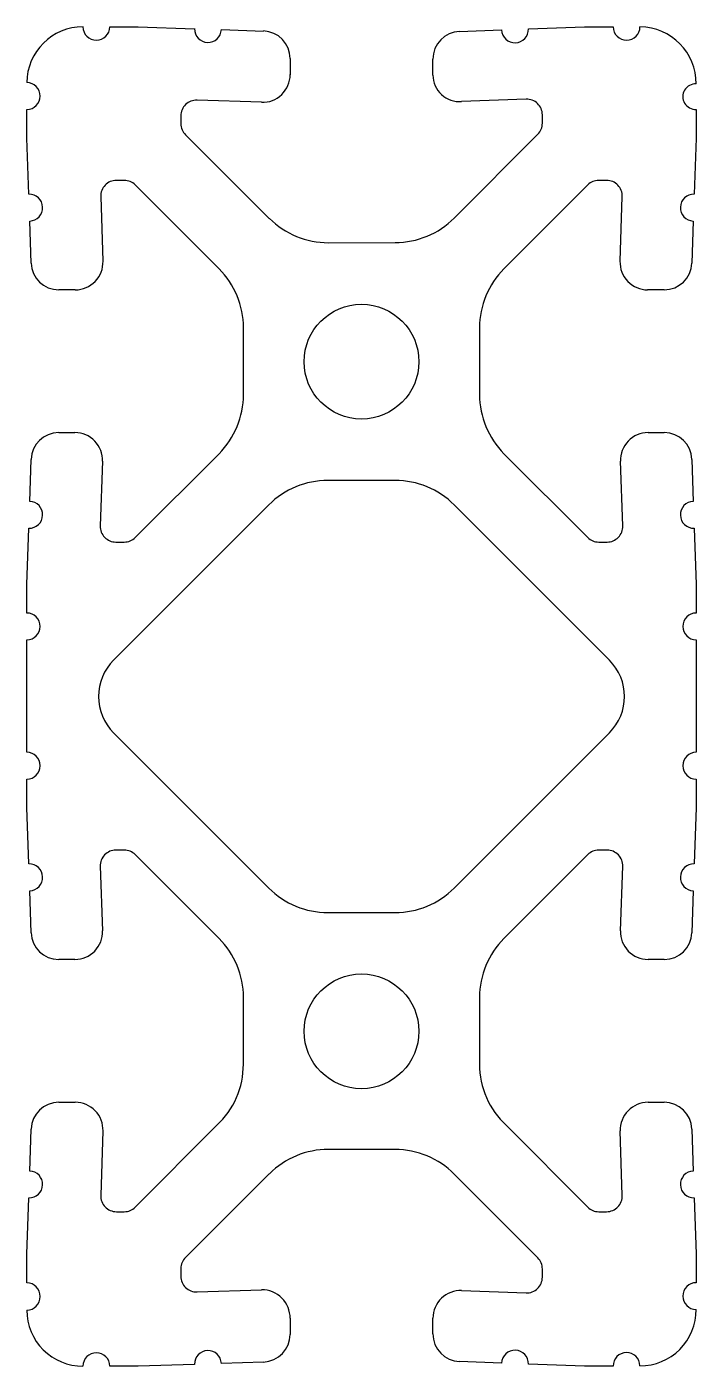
# Model space of a CAD drawing. Header units: millimetres. Extents: x -0.51 to 0.51, y -1.02 to 1.02.
import ezdxf

# ---------------------------------------------------------------- set-up
doc = ezdxf.new("R2010")
doc.units = ezdxf.units.MM
doc.header["$LTSCALE"] = 0.25
doc.layers.get('0').update_dxf_attribs({"linetype": 'CONTINUOUS'})

msp = doc.modelspace()

# ---------------------------------------------------------------- linework, layer by layer
for p, q in [((-0.3817, 1.015), (-0.3384, 1.0151)), ((-0.3384, 1.0151), (-0.2531, 1.0122)), ((-0.2125, 1.0109), (-0.1488, 1.0087)), ((0.1487, 1.008), (0.2125, 1.0104)), ((0.253, 1.0118), (0.3383, 1.0149)), ((0.3383, 1.0149), (0.3816, 1.015)), ((-0.1082, 0.9669), (-0.1082, 0.9425)), ((0.1083, 0.9417), (0.1083, 0.9661)), ((-0.1516, 0.9006), (-0.2494, 0.9039)), ((0.2497, 0.9053), (0.1518, 0.9018)), ((-0.5075, 0.8465), (-0.5075, 0.8898)), ((-0.2739, 0.8802), (-0.2739, 0.8682)), ((0.2742, 0.869), (0.2742, 0.8817)), ((0.5075, 0.8898), (0.5075, 0.8465)), ((-0.5045, 0.7613), (-0.5075, 0.8465)), ((-0.2669, 0.8515), (-0.1398, 0.7247)), ((0.1406, 0.7251), (0.2673, 0.8523)), ((0.5075, 0.8465), (0.5045, 0.7613)), ((-0.3597, 0.7822), (-0.3717, 0.7822)), ((-0.216, 0.6483), (-0.343, 0.7753)), ((0.343, 0.7753), (0.216, 0.6483)), ((0.3717, 0.7822), (0.3597, 0.7822)), ((-0.3954, 0.7577), (-0.392, 0.6599)), ((0.392, 0.6599), (0.3954, 0.7577)), ((-0.5009, 0.6569), (-0.5031, 0.7207)), ((0.5031, 0.7207), (0.5009, 0.6569)), ((-0.0502, 0.6878), (0.0511, 0.6879)), ((-0.4339, 0.6165), (-0.4589, 0.6165)), ((0.4589, 0.6165), (0.4339, 0.6165)), ((-0.179, 0.4575), (-0.179, 0.5589)), ((0.179, 0.5589), (0.179, 0.4575)), ((-0.459, 0.3999), (-0.4346, 0.3999)), ((0.4346, 0.3999), (0.459, 0.3999)), ((-0.343, 0.2411), (-0.216, 0.368)), ((0.216, 0.368), (0.343, 0.2411)), ((-0.5031, 0.2957), (-0.5009, 0.3594)), ((-0.3927, 0.3565), (-0.3961, 0.2586)), ((0.3961, 0.2586), (0.3927, 0.3565)), ((0.5009, 0.3594), (0.5031, 0.2957)), ((0.051, 0.3275), (-0.051, 0.3275)), ((-0.1405, 0.2904), (-0.3759, 0.055)), ((0.3759, 0.055), (0.1405, 0.2904)), ((-0.5075, 0.1698), (-0.5045, 0.2551)), ((0.5045, 0.2551), (0.5075, 0.1698)), ((-0.3724, 0.2341), (-0.3597, 0.2341)), ((0.3597, 0.2341), (0.3724, 0.2341)), ((-0.5075, 0.1265), (-0.5075, 0.1698)), ((0.5075, 0.1698), (0.5075, 0.1265)), ((-0.5075, -0.0846), (-0.5075, 0.0859)), ((0.5075, 0.0859), (0.5075, -0.0846)), ((-0.3759, -0.055), (-0.1405, -0.2905)), ((0.1405, -0.2905), (0.3759, -0.055)), ((-0.5075, -0.1685), (-0.5075, -0.1252)), ((0.5075, -0.1252), (0.5075, -0.1685)), ((-0.5045, -0.2538), (-0.5075, -0.1685)), ((0.5075, -0.1685), (0.5045, -0.2538)), ((-0.3597, -0.2328), (-0.3724, -0.2328)), ((-0.216, -0.3667), (-0.343, -0.2397)), ((0.343, -0.2397), (0.216, -0.3667)), ((0.3724, -0.2328), (0.3597, -0.2328)), ((-0.3961, -0.2573), (-0.3927, -0.3552)), ((0.3927, -0.3552), (0.3961, -0.2573)), ((-0.5009, -0.3581), (-0.5031, -0.2944)), ((0.5031, -0.2944), (0.5009, -0.3581)), ((-0.051, -0.3275), (0.051, -0.3275)), ((-0.4346, -0.3986), (-0.459, -0.3986)), ((0.459, -0.3986), (0.4346, -0.3986)), ((-0.179, -0.5574), (-0.179, -0.4562)), ((0.179, -0.4562), (0.179, -0.5574)), ((-0.4589, -0.6151), (-0.4339, -0.6151)), ((0.4346, -0.6151), (0.4589, -0.6151)), ((-0.5031, -0.7194), (-0.5009, -0.6556)), ((-0.392, -0.6585), (-0.3954, -0.7564)), ((-0.343, -0.774), (-0.2192, -0.65)), ((0.2192, -0.65), (0.343, -0.774)), ((0.3954, -0.7564), (0.392, -0.6585)), ((0.5009, -0.6556), (0.5031, -0.7194)), ((0.0511, -0.6866), (-0.0502, -0.6864)), ((-0.1398, -0.7234), (-0.2669, -0.8501)), ((0.2673, -0.8509), (0.1406, -0.7238)), ((-0.5075, -0.8452), (-0.5045, -0.7599)), ((0.5045, -0.7599), (0.5075, -0.8452)), ((-0.3717, -0.7809), (-0.3597, -0.7809)), ((0.3597, -0.7809), (0.3717, -0.7809)), ((-0.5075, -0.8885), (-0.5075, -0.8452)), ((0.5075, -0.8452), (0.5075, -0.8885)), ((-0.2739, -0.8669), (-0.2739, -0.8789)), ((0.2742, -0.8804), (0.2742, -0.8677)), ((-0.2494, -0.9026), (-0.1516, -0.8993)), ((0.1518, -0.9005), (0.2497, -0.904)), ((-0.1082, -0.9425), (-0.1082, -0.9669)), ((0.1083, -0.9661), (0.1083, -0.9423)), ((-0.3384, -1.0151), (-0.3817, -1.0151)), ((-0.2531, -1.0123), (-0.3384, -1.0151)), ((-0.1488, -1.0088), (-0.2125, -1.0109)), ((0.2125, -1.0104), (0.1487, -1.0081)), ((0.3383, -1.015), (0.253, -1.0119)), ((0.3816, -1.015), (0.3383, -1.015))]:
    msp.add_line(p, q)
for centre in [(0, 0.5075), (0, -0.5075)]:
    msp.add_circle(centre, 0.087)
for centre, radius, start, end in [((-0.4224, 0.9299), 0.0851, 89.9148, 179.6348), ((-0.402, 1.015), 0.0203, 180.0913, 0.0837), ((-0.2328, 1.0116), 0.0203, 178.0871, 358.0794), ((-0.1502, 0.9668), 0.042, 0.0852, 88.0853), ((0.1503, 0.9661), 0.042, 92.0854, 180.0847), ((0.2327, 1.0111), 0.0203, 182.0886, 2.0809), ((0.4019, 1.015), 0.0203, 180.0885, 0.0808), ((0.4213, 0.9289), 0.0862, 359.7225, 89.3954), ((-0.1501, 0.9425), 0.0419, 267.9521, 0.0611), ((0.1487, 0.9421), 0.0404, 180.521, 274.3918), ((-0.5075, 0.9101), 0.0203, 270.001, 89.9933), ((0.5065, 0.9092), 0.0193, 87.171, 272.8379), ((-0.2502, 0.8802), 0.0237, 88.0846, 180.0843), ((0.2505, 0.8817), 0.0237, 0.0845, 92.0843), ((-0.2502, 0.8682), 0.0237, 180.0856, 225.0855), ((0.2506, 0.869), 0.0237, 315.0859, 0.0858), ((-0.3717, 0.7586), 0.0237, 90.0002, 181.9998), ((-0.3597, 0.7586), 0.0237, 45.0008, 90.0007), ((0.3597, 0.7586), 0.0237, 90.0005, 135.0004), ((0.3717, 0.7586), 0.0237, 358.0002, 89.9998), ((-0.5038, 0.741), 0.0203, 272.0053, 91.9976), ((0.5038, 0.741), 0.0203, 88.0024, 267.9947), ((-0.0504, 0.8143), 0.1265, 225.084, 270.0841), ((0.0509, 0.8145), 0.1265, 270.0839, 315.0838), ((-0.4589, 0.6584), 0.042, 182.0002, 270.0003), ((-0.4339, 0.6584), 0.042, 269.9997, 1.9993), ((0.4339, 0.6584), 0.042, 178, 269.9997), ((0.4589, 0.6584), 0.042, 269.9997, 357.9998), ((-0.3055, 0.5589), 0.1265, 359.9997, 44.9998), ((0.3055, 0.5589), 0.1265, 135.0002, 180.0003), ((-0.3055, 0.4575), 0.1265, 315.0003, 0.0002), ((0.3055, 0.4575), 0.1265, 179.9998, 224.9997), ((-0.459, 0.358), 0.042, 90.0001, 177.9994), ((-0.4346, 0.358), 0.042, 358.0006, 90.0004), ((0.4346, 0.358), 0.042, 90.0002, 182.0001), ((0.459, 0.358), 0.042, 2.0013, 90.0006), ((-0.051, 0.201), 0.1265, 90.0002, 134.9998), ((0.051, 0.201), 0.1265, 45.0002, 90.0003), ((-0.5038, 0.2754), 0.0203, 268.0038, 87.9961), ((0.5038, 0.2754), 0.0203, 92.0039, 271.9962), ((-0.3724, 0.2578), 0.0237, 178.0001, 269.9999), ((0.3724, 0.2578), 0.0237, 270.0001, 1.9999), ((-0.3597, 0.2578), 0.0237, 269.9993, 314.9992), ((0.3597, 0.2578), 0.0237, 224.9996, 269.9995), ((-0.5075, 0.1062), 0.0203, 270.0038, 89.9962), ((0.5075, 0.1062), 0.0203, 90.0038, 269.9962), ((-0.3209, 0), 0.0778, 134.9994, 224.9995), ((0.3209, 0), 0.0778, 315, 45), ((-0.5075, -0.1049), 0.0203, 270.0081, 90.0004), ((0.5075, -0.1049), 0.0203, 90.001, 269.9933), ((-0.3724, -0.2565), 0.0237, 90, 182), ((-0.3597, -0.2565), 0.0237, 45.0008, 90.0007), ((0.3597, -0.2565), 0.0237, 90.0005, 135.0004), ((0.3724, -0.2565), 0.0237, 358, 90), ((-0.5038, -0.2741), 0.0203, 272.0039, 91.9962), ((0.5038, -0.2741), 0.0203, 88.0038, 267.9961), ((-0.051, -0.201), 0.1265, 224.9995, 269.9999), ((0.051, -0.201), 0.1265, 269.9999, 314.9996), ((-0.459, -0.3566), 0.042, 181.9999, 269.9992), ((-0.4346, -0.3566), 0.042, 270.0008, 2.0008), ((0.4346, -0.3566), 0.042, 177.9992, 269.9992), ((0.459, -0.3566), 0.042, 270.0001, 357.9994), ((-0.3055, -0.4562), 0.1265, 359.9998, 44.9997), ((0.3055, -0.4562), 0.1265, 135.0003, 180.0002), ((-0.3055, -0.5574), 0.1265, 312.9761, 0.0002), ((0.3055, -0.5574), 0.1265, 179.9998, 227.0239), ((-0.4589, -0.6571), 0.042, 89.9999, 178.001), ((-0.4339, -0.6571), 0.042, 358.0007, 90.0003), ((0.4345, -0.6576), 0.0425, 89.8619, 181.2211), ((0.4589, -0.6571), 0.042, 1.9997, 90.0008), ((-0.0504, -0.813), 0.1265, 89.9153, 134.9155), ((0.0509, -0.8131), 0.1265, 44.9162, 89.9161), ((-0.5038, -0.7396), 0.0203, 268.0024, 87.9947), ((0.5038, -0.7396), 0.0203, 92.0053, 271.9976), ((-0.3717, -0.7572), 0.0237, 178.0013, 270.001), ((0.3717, -0.7572), 0.0237, 269.999, 1.9987), ((-0.3597, -0.7572), 0.0237, 269.9966, 315.0474), ((0.3597, -0.7572), 0.0237, 224.9514, 270.0022), ((-0.2502, -0.8669), 0.0237, 134.9145, 179.9144), ((0.2506, -0.8677), 0.0237, 359.9154, 44.9153), ((-0.5081, -0.9094), 0.0209, 271.6999, 88.3056), ((-0.2502, -0.8789), 0.0237, 179.9157, 271.9154), ((0.2505, -0.8803), 0.0237, 267.9157, 359.9155), ((0.5075, -0.9088), 0.0203, 89.9996, 269.9919), ((-0.1512, -0.9423), 0.043, 359.6722, 90.5198), ((0.1503, -0.9424), 0.042, 87.916, 179.9158), ((-0.4227, -0.9302), 0.0848, 180.1172, 270.2424), ((0.4225, -0.9295), 0.085, 269.8205, 0.2507), ((-0.1502, -0.9668), 0.042, 271.939, 359.9192), ((0.1503, -0.9661), 0.042, 179.9153, 267.9146), ((-0.402, -1.015), 0.0203, 359.9149, 179.9073), ((-0.2328, -1.0116), 0.0203, 1.9206, 181.9129), ((0.2327, -1.0111), 0.0203, 357.9191, 177.9114), ((0.4019, -1.0147), 0.0203, 0.8327, 180.825)]:
    msp.add_arc(centre, radius, start, end)

doc.saveas('drawing.dxf')
